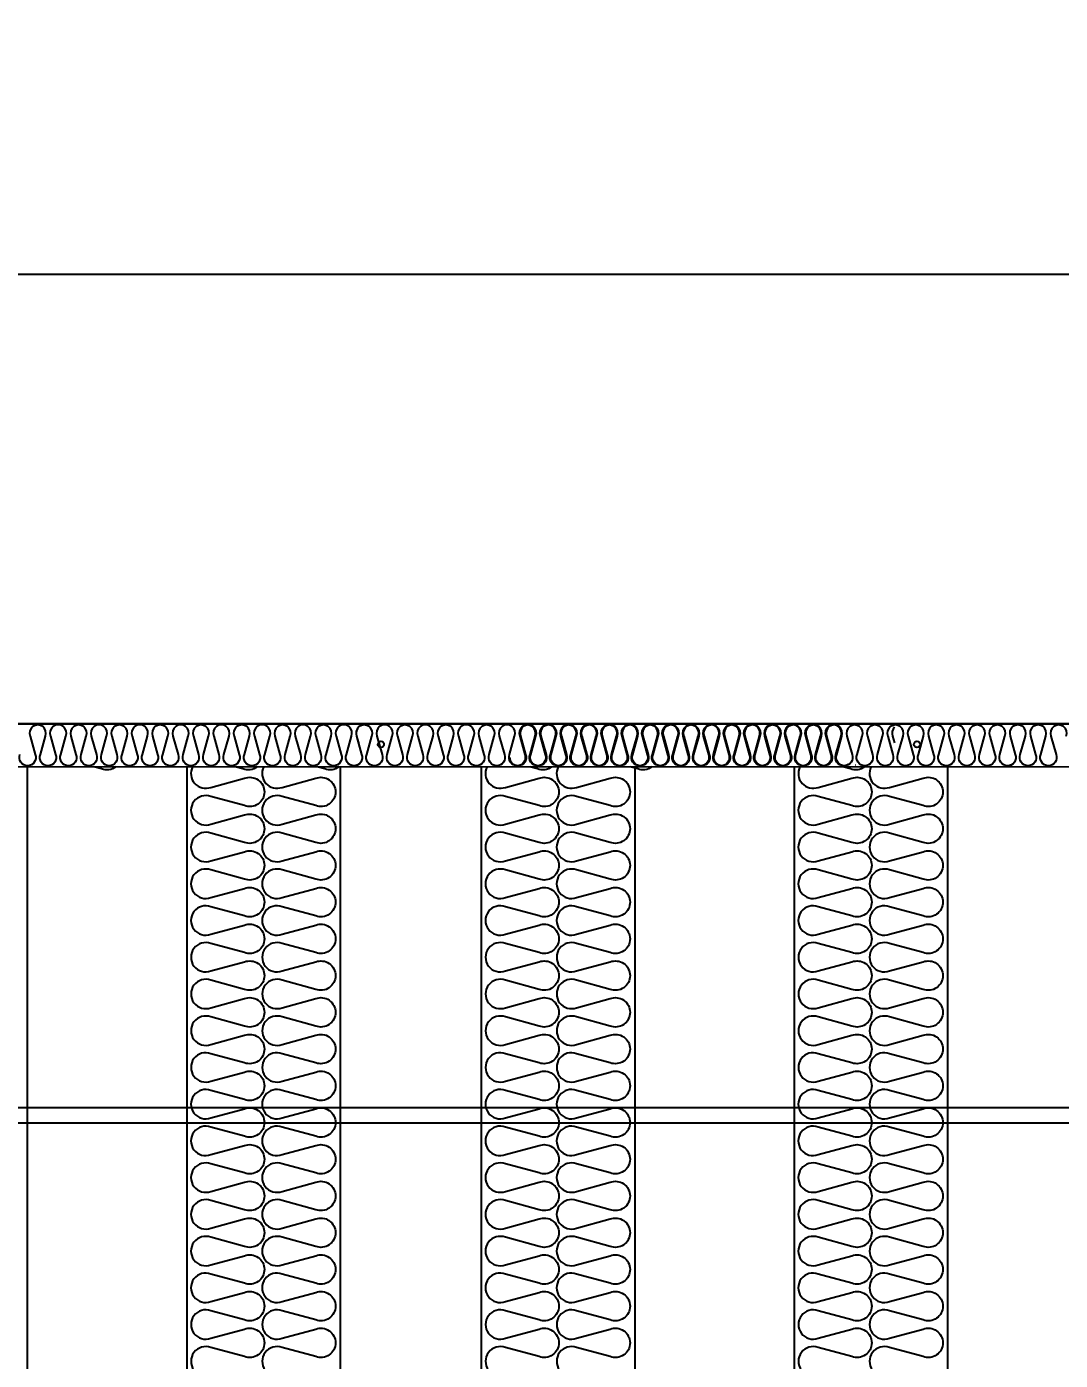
# Model space of a CAD drawing. Header units: millimetres. Extents: x 3347 to 35460, y 2813 to 25521.
# Drawn here: x 9555 to 10565, y 13598 to 14902 of the extents above; entities that cross this region are included whole.
import ezdxf

# ---------------------------------------------------------------- set-up
doc = ezdxf.new("R2010")
doc.units = ezdxf.units.MM
doc.linetypes.add('HIDDEN', pattern=[0.375, 0.25, -0.125])
for name, color, linetype in [('SMS', 220, 'Continuous'), ('냉각탑_dim', 1, 'Continuous'), ('숨은선', 5, 'HIDDEN')]:
    doc.layers.add(name, color=color, linetype=linetype)
doc.styles.add('HY울릉도L', font='')
doc.styles.get('HY울릉도L').set_extended_font_data('HY울릉도L')
doc.dimstyles.new('성지DIM', dxfattribs={"dimtxt": 3.5, "dimasz": 3, "dimexe": 1, "dimexo": 2.5, "dimgap": 2, "dimtad": 1, "dimdec": 0, "dimzin": 3, "dimdsep": 46, "dimtxsty": 'HY울릉도L', "dimblk": 'ARCHTICK', "dimcen": -2, "dimclrd": 256, "dimclre": 256, "dimclrt": 7, "dimadec": 0, "dimazin": 0, "dimtfac": 1, "dimtdec": 0, "dimtofl": 0, "dimtmove": 0, "dimatfit": 3, "dimfxl": 1, "dimtolj": 1, "dimtzin": 0, "dimlwe": -1, "dimarcsym": 0})

# ---------------------------------------------------------------- blocks, each defined once
blk = doc.blocks.new('*D530')
at = {"layer": 'Defpoints', "color": 0, "transparency": 16777216}
for p in [(10959.2, 14660), (6759.2, 14220.2), (10959.2, 14220.2)]:
    blk.add_point(p, dxfattribs=at)
at = {"layer": '냉각탑_dim', "transparency": 16777216}
for p, q in [((6759.2, 14320.2), (6759.2, 14700)), ((10959.2, 14320.2), (10959.2, 14700))]:
    blk.add_line(p, q, dxfattribs=at)
at = {"layer": '냉각탑_dim', "lineweight": -2, "transparency": 16777216}
blk.add_line((6879.2, 14660), (10839.2, 14660), dxfattribs=at)
at = {"layer": '냉각탑_dim', "transparency": 16777216}
for points in [[(6879.2, 14680), (6879.2, 14640), (6759.2, 14660)], [(10839.2, 14680), (10839.2, 14640), (10959.2, 14660)]]:
    blk.add_solid(points, dxfattribs=at)
at = {"layer": '냉각탑_dim', "color": 7, "transparency": 16777216, "insert": (8859.2, 14810), "char_height": 140, "attachment_point": 5, "style": 'HY울릉도L'}
blk.add_mtext('\\A1;4200', dxfattribs=at)
blk = doc.blocks.new('3')
for p, q in [((6803.2, 14220.2), (10959.2, 14220.2)), ((9376, 14220.2), (9921, 14220.2)), ((9900.2, 14220.2), (10445.2, 14220.2)), ((10414.2, 14220.2), (10959.2, 14220.2)), ((6759.2, 14179.4), (10959.2, 14178.2)), ((6868.2, 13845.2), (10959.2, 13845.2)), ((6803.2, 13830.2), (10959.2, 13830.2))]:
    blk.add_line(p, q)
at = {"color": 7}
for p, q in [((9921, 14220.2), (9376, 14220.2)), ((10445.2, 14220.2), (9900.2, 14220.2)), ((10959.2, 14220.2), (10414.2, 14220.2)), ((9555.2, 14178.2), (9555.2, 10700.2)), ((9711.2, 14178.2), (9711.2, 10700.2)), ((9861.2, 14178.2), (9861.2, 10700.2)), ((9999.2, 14178.2), (9999.2, 10700.2)), ((10149.2, 14178.2), (10149.2, 10700.2)), ((10305.2, 14178.2), (10305.2, 10700.2)), ((10455.2, 14178.2), (10455.2, 10700.2))]:
    blk.add_line(p, q, dxfattribs=at)
at = {"ltscale": 500, "elevation": 0}
blk.add_lwpolyline([(6759.2, 14220.2), (10959.2, 14220.2), (10959.2, 10620.2), (6759.2, 10620.2)], close=True, dxfattribs=at)
for centre in [(9901, 14200.2), (9901, 14200.2), (10425.2, 14200.2), (10425.2, 14200.2)]:
    blk.add_circle(centre, 3)
at = {"layer": 'SMS', "color": 5, "elevation": 0}
for points in [[(9879, 14180.6, -0.144343), (9874.7, 14179.3, -0.524856), (9867.2, 14190.2), (9872.2, 14208.4, 1.449198), (9857.2, 14208.4), (9862.2, 14190.2, -0.524856), (9854.7, 14179.3, -0.524856), (9847.3, 14190.2), (9852.2, 14208.4, 1.449198), (9837.3, 14208.4), (9842.2, 14190.2, -0.524856), (9834.8, 14179.3, -0.524856), (9827.3, 14190.2), (9832.3, 14208.4, 1.449198), (9817.3, 14208.4), (9822.3, 14190.2, -0.524856), (9814.8, 14179.3, -0.524856), (9807.4, 14190.2), (9812.3, 14208.4, 1.449198), (9797.4, 14208.4), (9802.3, 14190.2, -0.524856), (9794.9, 14179.3, -0.524856), (9787.4, 14190.2), (9792.4, 14208.4, 1.449198), (9777.4, 14208.4), (9782.4, 14190.2, -0.524856), (9774.9, 14179.3, -0.524856), (9767.5, 14190.2), (9772.4, 14208.4, 1.449198), (9757.5, 14208.4), (9762.4, 14190.2, -0.524856), (9755, 14179.3, -0.524856), (9747.5, 14190.2), (9752.5, 14208.4, 1.449198), (9737.5, 14208.4), (9742.5, 14190.2, -0.524856), (9735, 14179.3, -0.524856), (9727.6, 14190.2), (9732.5, 14208.4, 1.449198), (9717.6, 14208.4), (9722.5, 14190.2, -0.524856), (9715.1, 14179.3, -0.524856), (9707.6, 14190.2), (9712.6, 14208.4, 1.449198), (9697.6, 14208.4), (9702.6, 14190.2, -0.524856), (9695.1, 14179.3, -0.524856), (9687.7, 14190.2), (9692.6, 14208.4, 1.449198), (9677.7, 14208.4), (9682.6, 14190.2, -0.524856), (9675.2, 14179.3, -0.524856), (9667.7, 14190.2), (9672.7, 14208.4, 1.449198), (9657.7, 14208.4), (9662.7, 14190.2, -0.524856), (9655.2, 14179.3, -0.524856), (9647.8, 14190.2), (9652.7, 14208.4, 1.449198), (9637.8, 14208.4), (9642.7, 14190.2, -0.524856), (9635.3, 14179.3, -0.524856), (9627.8, 14190.2), (9632.8, 14208.4, 1.449198), (9617.8, 14208.4), (9622.8, 14190.2, -0.524856), (9615.3, 14179.3, -0.524856), (9607.9, 14190.2), (9612.8, 14208.4, 1.449198), (9597.9, 14208.4), (9602.8, 14190.2, -0.524856), (9595.4, 14179.3, -0.524856), (9587.9, 14190.2), (9592.9, 14208.4, 1.449198), (9577.9, 14208.4), (9582.9, 14190.2, -0.524856), (9575.4, 14179.3, -0.524856), (9568, 14190.2), (9572.9, 14208.4, 1.449198), (9558, 14208.4), (9562.9, 14190.2, -0.524856), (9555.5, 14179.3, -0.524856), (9548, 14190.2)], [(10357.8, 14180.6, -0.144343), (10353.5, 14179.3, -0.524856), (10346, 14190.2), (10351, 14208.4, 1.449198), (10336, 14208.4), (10341, 14190.2, -0.524856), (10333.5, 14179.3, -0.524856), (10326.1, 14190.2), (10331, 14208.4, 1.449198), (10316.1, 14208.4), (10321, 14190.2, -0.524856), (10313.6, 14179.3, -0.524856), (10306.1, 14190.2), (10311.1, 14208.4, 1.449198), (10296.1, 14208.4), (10301.1, 14190.2, -0.524856), (10293.6, 14179.3, -0.524856), (10286.2, 14190.2), (10291.1, 14208.4, 1.449198), (10276.2, 14208.4), (10281.1, 14190.2, -0.524856), (10273.7, 14179.3, -0.524856), (10266.2, 14190.2), (10271.2, 14208.4, 1.449198), (10256.2, 14208.4), (10261.2, 14190.2, -0.524856), (10253.7, 14179.3, -0.524856), (10246.3, 14190.2), (10251.2, 14208.4, 1.449198), (10236.3, 14208.4), (10241.2, 14190.2, -0.524856), (10233.8, 14179.3, -0.524856), (10226.3, 14190.2), (10231.3, 14208.4, 1.449198), (10216.3, 14208.4), (10221.3, 14190.2, -0.524856), (10213.8, 14179.3, -0.524856), (10206.4, 14190.2), (10211.3, 14208.4, 1.449198), (10196.4, 14208.4), (10201.3, 14190.2, -0.524856), (10193.9, 14179.3, -0.524856), (10186.4, 14190.2), (10191.4, 14208.4, 1.449198), (10176.4, 14208.4), (10181.4, 14190.2, -0.524856), (10173.9, 14179.3, -0.524856), (10166.5, 14190.2), (10171.4, 14208.4, 1.449198), (10156.5, 14208.4), (10161.4, 14190.2, -0.524856), (10154, 14179.3, -0.524856), (10146.5, 14190.2), (10151.5, 14208.4, 1.449198), (10136.5, 14208.4), (10141.5, 14190.2, -0.524856), (10134, 14179.3, -0.524856), (10126.6, 14190.2), (10131.5, 14208.4, 1.449198), (10116.6, 14208.4), (10121.5, 14190.2, -0.524856), (10114.1, 14179.3, -0.524856), (10106.6, 14190.2), (10111.6, 14208.4, 1.449198), (10096.6, 14208.4), (10101.6, 14190.2, -0.524856), (10094.1, 14179.3, -0.524856), (10086.7, 14190.2), (10091.6, 14208.4, 1.449198), (10076.7, 14208.4), (10081.6, 14190.2, -0.524856), (10074.2, 14179.3, -0.524856), (10066.7, 14190.2), (10071.7, 14208.4, 1.449198), (10056.7, 14208.4), (10061.7, 14190.2, -0.524856), (10054.2, 14179.3, -0.524856), (10046.8, 14190.2), (10051.7, 14208.4, 1.449198), (10036.8, 14208.4), (10041.7, 14190.2, -0.524856), (10034.3, 14179.3, -0.524856), (10026.8, 14190.2), (10031.8, 14208.4, 1.449198), (10016.8, 14208.4), (10021.8, 14190.2, -0.524856), (10014.3, 14179.3, -0.524856), (10006.9, 14190.2), (10011.8, 14208.4, 1.449198), (9996.9, 14208.4), (10001.8, 14190.2, -0.524856), (9994.4, 14179.3, -0.524856), (9986.9, 14190.2), (9991.9, 14208.4, 1.449198), (9976.9, 14208.4), (9981.9, 14190.2, -0.524856), (9974.4, 14179.3, -0.524856), (9967, 14190.2), (9971.9, 14208.4, 1.449198), (9957, 14208.4), (9961.9, 14190.2, -0.524856), (9954.5, 14179.3, -0.524856), (9947, 14190.2), (9952, 14208.4, 1.449198), (9937, 14208.4), (9942, 14190.2, -0.524856), (9934.5, 14179.3, -0.524856), (9927.1, 14190.2), (9932, 14208.4, 1.449198), (9917.1, 14208.4), (9922, 14190.2, -0.524856), (9914.6, 14179.3, -0.524856), (9907.1, 14190.2), (9912.1, 14208.4, 1.449198), (9897.1, 14208.4), (9902.1, 14190.2, -0.524856), (9894.6, 14179.3, -0.524856), (9887.2, 14190.2), (9892.1, 14208.4, 1.449198), (9877.2, 14208.4), (9882.1, 14190.2, -0.524856), (9874.7, 14179.3, -0.417249), (9866.7, 14187.4)], [(9879, 14216.9, 0.2951), (9877.2, 14208.4), (9879, 14201.7)], [(10518.2, 14180.6, -0.144343), (10513.9, 14179.3, -0.524856), (10506.4, 14190.2), (10511.3, 14208.4, 1.449198), (10496.4, 14208.4), (10501.4, 14190.2, -0.524856), (10493.9, 14179.3, -0.524856), (10486.4, 14190.2), (10491.4, 14208.4, 1.449198), (10476.5, 14208.4), (10481.4, 14190.2, -0.524856), (10474, 14179.3, -0.524856), (10466.5, 14190.2), (10471.4, 14208.4, 1.449198), (10456.5, 14208.4), (10461.5, 14190.2, -0.524856), (10454, 14179.3, -0.524856), (10446.5, 14190.2), (10451.5, 14208.4, 1.449198), (10436.6, 14208.4), (10441.5, 14190.2, -0.524856), (10434.1, 14179.3, -0.524856), (10426.6, 14190.2), (10431.5, 14208.4, 1.449198), (10416.6, 14208.4), (10421.6, 14190.2, -0.524856), (10414.1, 14179.3, -0.524856), (10406.6, 14190.2), (10411.6, 14208.4, 1.449198), (10396.7, 14208.4), (10401.6, 14190.2, -0.524856), (10394.2, 14179.3, -0.524856), (10386.7, 14190.2), (10391.6, 14208.4, 1.449198), (10376.7, 14208.4), (10381.7, 14190.2, -0.524856), (10374.2, 14179.3, -0.524856), (10366.7, 14190.2), (10371.7, 14208.4, 1.449198), (10356.8, 14208.4), (10361.7, 14190.2, -0.524856), (10354.3, 14179.3, -0.524856), (10346.8, 14190.2), (10351.7, 14208.4, 1.449198), (10336.8, 14208.4), (10341.8, 14190.2, -0.524856), (10334.3, 14179.3, -0.524856), (10326.8, 14190.2), (10331.8, 14208.4, 1.449198), (10316.9, 14208.4), (10321.8, 14190.2, -0.524856), (10314.4, 14179.3, -0.524856), (10306.9, 14190.2), (10311.8, 14208.4, 1.449198), (10296.9, 14208.4), (10301.9, 14190.2, -0.524856), (10294.4, 14179.3, -0.524856), (10286.9, 14190.2), (10291.9, 14208.4, 1.449198), (10277, 14208.4), (10281.9, 14190.2, -0.524856), (10274.5, 14179.3, -0.524856), (10267, 14190.2), (10271.9, 14208.4, 1.449198), (10257, 14208.4), (10262, 14190.2, -0.524856), (10254.5, 14179.3, -0.524856), (10247, 14190.2), (10252, 14208.4, 1.449198), (10237.1, 14208.4), (10242, 14190.2, -0.524856), (10234.6, 14179.3, -0.524856), (10227.1, 14190.2), (10232, 14208.4, 1.449198), (10217.1, 14208.4), (10222.1, 14190.2, -0.524856), (10214.6, 14179.3, -0.524856), (10207.1, 14190.2), (10212.1, 14208.4, 1.449198), (10197.2, 14208.4), (10202.1, 14190.2, -0.524856), (10194.7, 14179.3, -0.524856), (10187.2, 14190.2), (10192.1, 14208.4, 1.449198), (10177.2, 14208.4), (10182.2, 14190.2, -0.524856), (10174.7, 14179.3, -0.524856), (10167.2, 14190.2), (10172.2, 14208.4, 1.449198), (10157.3, 14208.4), (10162.2, 14190.2, -0.524856), (10154.8, 14179.3, -0.524856), (10147.3, 14190.2), (10152.2, 14208.4, 1.449198), (10137.3, 14208.4), (10142.3, 14190.2, -0.524856), (10134.8, 14179.3, -0.524856), (10127.3, 14190.2), (10132.3, 14208.4, 1.449198), (10117.4, 14208.4), (10122.3, 14190.2, -0.524856), (10114.9, 14179.3, -0.524856), (10107.4, 14190.2), (10112.3, 14208.4, 1.449198), (10097.4, 14208.4), (10102.4, 14190.2, -0.524856), (10094.9, 14179.3, -0.524856), (10087.4, 14190.2), (10092.4, 14208.4, 1.449198), (10077.5, 14208.4), (10082.4, 14190.2, -0.524856), (10075, 14179.3, -0.524856), (10067.5, 14190.2), (10072.4, 14208.4, 1.449198), (10057.5, 14208.4), (10062.5, 14190.2, -0.524856), (10055, 14179.3, -0.524856), (10047.5, 14190.2), (10052.5, 14208.4, 1.449198), (10037.6, 14208.4), (10042.5, 14190.2, -0.524856), (10035.1, 14179.3, -0.417249), (10027.1, 14187.4)], [(10403.2, 14216.9, 0.2951), (10401.4, 14208.4), (10403.2, 14201.7)], [(10571.2, 14208.4, 1.449198), (10556.3, 14208.4), (10561.2, 14190.2, -0.524856), (10553.8, 14179.3, -0.524856), (10546.3, 14190.2), (10551.2, 14208.4, 1.449198), (10536.3, 14208.4), (10541.3, 14190.2, -0.524856), (10533.8, 14179.3, -0.524856), (10526.3, 14190.2), (10531.3, 14208.4, 1.449198), (10516.4, 14208.4), (10521.3, 14190.2, -0.524856), (10513.9, 14179.3, -0.524856), (10506.4, 14190.2), (10511.3, 14208.4, 1.449198), (10496.4, 14208.4), (10501.4, 14190.2, -0.524856), (10493.9, 14179.3, -0.524856), (10486.4, 14190.2), (10491.4, 14208.4, 1.449198), (10476.5, 14208.4), (10481.4, 14190.2, -0.524856), (10474, 14179.3, -0.524856), (10466.5, 14190.2), (10471.4, 14208.4, 1.449198), (10456.5, 14208.4), (10461.5, 14190.2, -0.524856), (10454, 14179.3, -0.524856), (10446.5, 14190.2), (10451.5, 14208.4, 1.449198), (10436.6, 14208.4), (10441.5, 14190.2, -0.524856), (10434.1, 14179.3, -0.417249), (10426.1, 14187.4)], [(9641.7, 14178.2, -0.259641), (9627.9, 14176.2), (9620.4, 14178.2)], [(9716.8, 14178.2, 0.686718), (9734.7, 14158.2), (9767.6, 14167.1, -0.524856), (9787, 14153.7, -0.524856), (9767.6, 14140.3), (9734.7, 14149.2, 1.449198), (9734.7, 14122.3), (9767.6, 14131.2, -0.524856), (9787, 14117.8, -0.524856), (9767.6, 14104.4), (9734.7, 14113.3, 1.449198), (9734.7, 14086.4), (9767.6, 14095.3, -0.524856), (9787, 14081.9, -0.524856), (9767.6, 14068.5), (9734.7, 14077.4, 1.449198), (9734.7, 14050.5), (9767.6, 14059.4, -0.524856), (9787, 14046, -0.524856), (9767.6, 14032.5), (9734.7, 14041.5, 1.449198), (9734.7, 14014.6), (9767.6, 14023.5, -0.524856), (9787, 14010.1, -0.524856), (9767.6, 13996.6), (9734.7, 14005.5, 1.449198), (9734.7, 13978.7), (9767.6, 13987.6, -0.524856), (9787, 13974.2, -0.524856), (9767.6, 13960.7), (9734.7, 13969.6, 1.449198), (9734.7, 13942.8), (9767.6, 13951.7, -0.524856), (9787, 13938.2, -0.524856), (9767.6, 13924.8), (9734.7, 13933.7, 1.449198), (9734.7, 13906.9), (9767.6, 13915.8, -0.524856), (9787, 13902.3, -0.524856), (9767.6, 13888.9), (9734.7, 13897.8, 1.449198), (9734.7, 13871), (9767.6, 13879.9, -0.524856), (9787, 13866.4, -0.524856), (9767.6, 13853), (9734.7, 13861.9, 1.449198), (9734.7, 13835), (9767.6, 13843.9, -0.524856), (9787, 13830.5, -0.524856), (9767.6, 13817.1), (9734.7, 13826, 1.449198), (9734.7, 13799.1), (9767.6, 13808, -0.524856), (9787, 13794.6, -0.524856), (9767.6, 13781.2), (9734.7, 13790.1, 1.449198), (9734.7, 13763.2), (9767.6, 13772.1, -0.524856), (9787, 13758.7, -0.524856), (9767.6, 13745.3), (9734.7, 13754.2, 1.449198), (9734.7, 13727.3), (9767.6, 13736.2, -0.524856), (9787, 13722.8, -0.524856), (9767.6, 13709.4), (9734.7, 13718.3, 1.449198), (9734.7, 13691.4), (9767.6, 13700.3, -0.524856), (9787, 13686.9, -0.524856), (9767.6, 13673.4), (9734.7, 13682.4, 1.449198), (9734.7, 13655.5), (9767.6, 13664.4, -0.524856), (9787, 13651, -0.524856), (9767.6, 13637.5), (9734.7, 13646.4, 1.449198), (9734.7, 13619.6), (9767.6, 13628.5, -0.524856), (9787, 13615.1, -0.524856), (9767.6, 13601.6), (9734.7, 13610.5, 1.449198), (9734.7, 13583.7)], [(9779.9, 14178.2, -0.259641), (9766.1, 14176.2), (9758.6, 14178.2)], [(9786.4, 14178.2, 0.686718), (9804.3, 14158.2), (9837.2, 14167.1, -0.524856), (9856.6, 14153.7, -0.524856), (9837.2, 14140.3), (9804.3, 14149.2, 1.449198), (9804.3, 14122.3), (9837.2, 14131.2, -0.524856), (9856.6, 14117.8, -0.524856), (9837.2, 14104.4), (9804.3, 14113.3, 1.449198), (9804.3, 14086.4), (9837.2, 14095.3, -0.524856), (9856.6, 14081.9, -0.524856), (9837.2, 14068.5), (9804.3, 14077.4, 1.449198), (9804.3, 14050.5), (9837.2, 14059.4, -0.524856), (9856.6, 14046, -0.524856), (9837.2, 14032.5), (9804.3, 14041.5, 1.449198), (9804.3, 14014.6), (9837.2, 14023.5, -0.524856), (9856.6, 14010.1, -0.524856), (9837.2, 13996.6), (9804.3, 14005.5, 1.449198), (9804.3, 13978.7), (9837.2, 13987.6, -0.524856), (9856.6, 13974.2, -0.524856), (9837.2, 13960.7), (9804.3, 13969.6, 1.449198), (9804.3, 13942.8), (9837.2, 13951.7, -0.524856), (9856.6, 13938.2, -0.524856), (9837.2, 13924.8), (9804.3, 13933.7, 1.449198), (9804.3, 13906.9), (9837.2, 13915.8, -0.524856), (9856.6, 13902.3, -0.524856), (9837.2, 13888.9), (9804.3, 13897.8, 1.449198), (9804.3, 13871), (9837.2, 13879.9, -0.524856), (9856.6, 13866.4, -0.524856), (9837.2, 13853), (9804.3, 13861.9, 1.449198), (9804.3, 13835), (9837.2, 13843.9, -0.524856), (9856.6, 13830.5, -0.524856), (9837.2, 13817.1), (9804.3, 13826, 1.449198), (9804.3, 13799.1), (9837.2, 13808, -0.524856), (9856.6, 13794.6, -0.524856), (9837.2, 13781.2), (9804.3, 13790.1, 1.449198), (9804.3, 13763.2), (9837.2, 13772.1, -0.524856), (9856.6, 13758.7, -0.524856), (9837.2, 13745.3), (9804.3, 13754.2, 1.449198), (9804.3, 13727.3), (9837.2, 13736.2, -0.524856), (9856.6, 13722.8, -0.524856), (9837.2, 13709.4), (9804.3, 13718.3, 1.449198), (9804.3, 13691.4), (9837.2, 13700.3, -0.524856), (9856.6, 13686.9, -0.524856), (9837.2, 13673.4), (9804.3, 13682.4, 1.449198), (9804.3, 13655.5), (9837.2, 13664.4, -0.524856), (9856.6, 13651, -0.524856), (9837.2, 13637.5), (9804.3, 13646.4, 1.449198), (9804.3, 13619.6), (9837.2, 13628.5, -0.524856), (9856.6, 13615.1, -0.524856), (9837.2, 13601.6), (9804.3, 13610.5, 1.449198), (9804.3, 13583.7)], [(9859.9, 14178.2, -0.259641), (9846.1, 14176.2), (9838.6, 14178.2)], [(10004.8, 14178.2, 0.686718), (10022.7, 14158.2), (10055.6, 14167.1, -0.524856), (10075, 14153.7, -0.524856), (10055.6, 14140.3), (10022.7, 14149.2, 1.449198), (10022.7, 14122.3), (10055.6, 14131.2, -0.524856), (10075, 14117.8, -0.524856), (10055.6, 14104.4), (10022.7, 14113.3, 1.449198), (10022.7, 14086.4), (10055.6, 14095.3, -0.524856), (10075, 14081.9, -0.524856), (10055.6, 14068.5), (10022.7, 14077.4, 1.449198), (10022.7, 14050.5), (10055.6, 14059.4, -0.524856), (10075, 14046, -0.524856), (10055.6, 14032.5), (10022.7, 14041.5, 1.449198), (10022.7, 14014.6), (10055.6, 14023.5, -0.524856), (10075, 14010.1, -0.524856), (10055.6, 13996.6), (10022.7, 14005.5, 1.449198), (10022.7, 13978.7), (10055.6, 13987.6, -0.524856), (10075, 13974.2, -0.524856), (10055.6, 13960.7), (10022.7, 13969.6, 1.449198), (10022.7, 13942.8), (10055.6, 13951.7, -0.524856), (10075, 13938.2, -0.524856), (10055.6, 13924.8), (10022.7, 13933.7, 1.449198), (10022.7, 13906.9), (10055.6, 13915.8, -0.524856), (10075, 13902.3, -0.524856), (10055.6, 13888.9), (10022.7, 13897.8, 1.449198), (10022.7, 13871), (10055.6, 13879.9, -0.524856), (10075, 13866.4, -0.524856), (10055.6, 13853), (10022.7, 13861.9, 1.449198), (10022.7, 13835), (10055.6, 13843.9, -0.524856), (10075, 13830.5, -0.524856), (10055.6, 13817.1), (10022.7, 13826, 1.449198), (10022.7, 13799.1), (10055.6, 13808, -0.524856), (10075, 13794.6, -0.524856), (10055.6, 13781.2), (10022.7, 13790.1, 1.449198), (10022.7, 13763.2), (10055.6, 13772.1, -0.524856), (10075, 13758.7, -0.524856), (10055.6, 13745.3), (10022.7, 13754.2, 1.449198), (10022.7, 13727.3), (10055.6, 13736.2, -0.524856), (10075, 13722.8, -0.524856), (10055.6, 13709.4), (10022.7, 13718.3, 1.449198), (10022.7, 13691.4), (10055.6, 13700.3, -0.524856), (10075, 13686.9, -0.524856), (10055.6, 13673.4), (10022.7, 13682.4, 1.449198), (10022.7, 13655.5), (10055.6, 13664.4, -0.524856), (10075, 13651, -0.524856), (10055.6, 13637.5), (10022.7, 13646.4, 1.449198), (10022.7, 13619.6), (10055.6, 13628.5, -0.524856), (10075, 13615.1, -0.524856), (10055.6, 13601.6), (10022.7, 13610.5, 1.449198), (10022.7, 13583.7)], [(10067.9, 14178.2, -0.259641), (10054.1, 14176.2), (10046.6, 14178.2)], [(10067.9, 14178.2, -0.259641), (10054.1, 14176.2), (10046.6, 14178.2)], [(10074.4, 14178.2, 0.686718), (10092.3, 14158.2), (10125.2, 14167.1, -0.524856), (10144.6, 14153.7, -0.524856), (10125.2, 14140.3), (10092.3, 14149.2, 1.449198), (10092.3, 14122.3), (10125.2, 14131.2, -0.524856), (10144.6, 14117.8, -0.524856), (10125.2, 14104.4), (10092.3, 14113.3, 1.449198), (10092.3, 14086.4), (10125.2, 14095.3, -0.524856), (10144.6, 14081.9, -0.524856), (10125.2, 14068.5), (10092.3, 14077.4, 1.449198), (10092.3, 14050.5), (10125.2, 14059.4, -0.524856), (10144.6, 14046, -0.524856), (10125.2, 14032.5), (10092.3, 14041.5, 1.449198), (10092.3, 14014.6), (10125.2, 14023.5, -0.524856), (10144.6, 14010.1, -0.524856), (10125.2, 13996.6), (10092.3, 14005.5, 1.449198), (10092.3, 13978.7), (10125.2, 13987.6, -0.524856), (10144.6, 13974.2, -0.524856), (10125.2, 13960.7), (10092.3, 13969.6, 1.449198), (10092.3, 13942.8), (10125.2, 13951.7, -0.524856), (10144.6, 13938.2, -0.524856), (10125.2, 13924.8), (10092.3, 13933.7, 1.449198), (10092.3, 13906.9), (10125.2, 13915.8, -0.524856), (10144.6, 13902.3, -0.524856), (10125.2, 13888.9), (10092.3, 13897.8, 1.449198), (10092.3, 13871), (10125.2, 13879.9, -0.524856), (10144.6, 13866.4, -0.524856), (10125.2, 13853), (10092.3, 13861.9, 1.449198), (10092.3, 13835), (10125.2, 13843.9, -0.524856), (10144.6, 13830.5, -0.524856), (10125.2, 13817.1), (10092.3, 13826, 1.449198), (10092.3, 13799.1), (10125.2, 13808, -0.524856), (10144.6, 13794.6, -0.524856), (10125.2, 13781.2), (10092.3, 13790.1, 1.449198), (10092.3, 13763.2), (10125.2, 13772.1, -0.524856), (10144.6, 13758.7, -0.524856), (10125.2, 13745.3), (10092.3, 13754.2, 1.449198), (10092.3, 13727.3), (10125.2, 13736.2, -0.524856), (10144.6, 13722.8, -0.524856), (10125.2, 13709.4), (10092.3, 13718.3, 1.449198), (10092.3, 13691.4), (10125.2, 13700.3, -0.524856), (10144.6, 13686.9, -0.524856), (10125.2, 13673.4), (10092.3, 13682.4, 1.449198), (10092.3, 13655.5), (10125.2, 13664.4, -0.524856), (10144.6, 13651, -0.524856), (10125.2, 13637.5), (10092.3, 13646.4, 1.449198), (10092.3, 13619.6), (10125.2, 13628.5, -0.524856), (10144.6, 13615.1, -0.524856), (10125.2, 13601.6), (10092.3, 13610.5, 1.449198), (10092.3, 13583.7)], [(10165.9, 14178.2, -0.259641), (10152.1, 14176.2), (10144.6, 14178.2)], [(10310.8, 14178.2, 0.686718), (10328.7, 14158.2), (10361.6, 14167.1, -0.524856), (10381, 14153.7, -0.524856), (10361.6, 14140.3), (10328.7, 14149.2, 1.449198), (10328.7, 14122.3), (10361.6, 14131.2, -0.524856), (10381, 14117.8, -0.524856), (10361.6, 14104.4), (10328.7, 14113.3, 1.449198), (10328.7, 14086.4), (10361.6, 14095.3, -0.524856), (10381, 14081.9, -0.524856), (10361.6, 14068.5), (10328.7, 14077.4, 1.449198), (10328.7, 14050.5), (10361.6, 14059.4, -0.524856), (10381, 14046, -0.524856), (10361.6, 14032.5), (10328.7, 14041.5, 1.449198), (10328.7, 14014.6), (10361.6, 14023.5, -0.524856), (10381, 14010.1, -0.524856), (10361.6, 13996.6), (10328.7, 14005.5, 1.449198), (10328.7, 13978.7), (10361.6, 13987.6, -0.524856), (10381, 13974.2, -0.524856), (10361.6, 13960.7), (10328.7, 13969.6, 1.449198), (10328.7, 13942.8), (10361.6, 13951.7, -0.524856), (10381, 13938.2, -0.524856), (10361.6, 13924.8), (10328.7, 13933.7, 1.449198), (10328.7, 13906.9), (10361.6, 13915.8, -0.524856), (10381, 13902.3, -0.524856), (10361.6, 13888.9), (10328.7, 13897.8, 1.449198), (10328.7, 13871), (10361.6, 13879.9, -0.524856), (10381, 13866.4, -0.524856), (10361.6, 13853), (10328.7, 13861.9, 1.449198), (10328.7, 13835), (10361.6, 13843.9, -0.524856), (10381, 13830.5, -0.524856), (10361.6, 13817.1), (10328.7, 13826, 1.449198), (10328.7, 13799.1), (10361.6, 13808, -0.524856), (10381, 13794.6, -0.524856), (10361.6, 13781.2), (10328.7, 13790.1, 1.449198), (10328.7, 13763.2), (10361.6, 13772.1, -0.524856), (10381, 13758.7, -0.524856), (10361.6, 13745.3), (10328.7, 13754.2, 1.449198), (10328.7, 13727.3), (10361.6, 13736.2, -0.524856), (10381, 13722.8, -0.524856), (10361.6, 13709.4), (10328.7, 13718.3, 1.449198), (10328.7, 13691.4), (10361.6, 13700.3, -0.524856), (10381, 13686.9, -0.524856), (10361.6, 13673.4), (10328.7, 13682.4, 1.449198), (10328.7, 13655.5), (10361.6, 13664.4, -0.524856), (10381, 13651, -0.524856), (10361.6, 13637.5), (10328.7, 13646.4, 1.449198), (10328.7, 13619.6), (10361.6, 13628.5, -0.524856), (10381, 13615.1, -0.524856), (10361.6, 13601.6), (10328.7, 13610.5, 1.449198), (10328.7, 13583.7)], [(10373.9, 14178.2, -0.259641), (10360.1, 14176.2), (10352.6, 14178.2)], [(10373.9, 14178.2, -0.259641), (10360.1, 14176.2), (10352.6, 14178.2)], [(10380.4, 14178.2, 0.686718), (10398.3, 14158.2), (10431.2, 14167.1, -0.524856), (10450.6, 14153.7, -0.524856), (10431.2, 14140.3), (10398.3, 14149.2, 1.449198), (10398.3, 14122.3), (10431.2, 14131.2, -0.524856), (10450.6, 14117.8, -0.524856), (10431.2, 14104.4), (10398.3, 14113.3, 1.449198), (10398.3, 14086.4), (10431.2, 14095.3, -0.524856), (10450.6, 14081.9, -0.524856), (10431.2, 14068.5), (10398.3, 14077.4, 1.449198), (10398.3, 14050.5), (10431.2, 14059.4, -0.524856), (10450.6, 14046, -0.524856), (10431.2, 14032.5), (10398.3, 14041.5, 1.449198), (10398.3, 14014.6), (10431.2, 14023.5, -0.524856), (10450.6, 14010.1, -0.524856), (10431.2, 13996.6), (10398.3, 14005.5, 1.449198), (10398.3, 13978.7), (10431.2, 13987.6, -0.524856), (10450.6, 13974.2, -0.524856), (10431.2, 13960.7), (10398.3, 13969.6, 1.449198), (10398.3, 13942.8), (10431.2, 13951.7, -0.524856), (10450.6, 13938.2, -0.524856), (10431.2, 13924.8), (10398.3, 13933.7, 1.449198), (10398.3, 13906.9), (10431.2, 13915.8, -0.524856), (10450.6, 13902.3, -0.524856), (10431.2, 13888.9), (10398.3, 13897.8, 1.449198), (10398.3, 13871), (10431.2, 13879.9, -0.524856), (10450.6, 13866.4, -0.524856), (10431.2, 13853), (10398.3, 13861.9, 1.449198), (10398.3, 13835), (10431.2, 13843.9, -0.524856), (10450.6, 13830.5, -0.524856), (10431.2, 13817.1), (10398.3, 13826, 1.449198), (10398.3, 13799.1), (10431.2, 13808, -0.524856), (10450.6, 13794.6, -0.524856), (10431.2, 13781.2), (10398.3, 13790.1, 1.449198), (10398.3, 13763.2), (10431.2, 13772.1, -0.524856), (10450.6, 13758.7, -0.524856), (10431.2, 13745.3), (10398.3, 13754.2, 1.449198), (10398.3, 13727.3), (10431.2, 13736.2, -0.524856), (10450.6, 13722.8, -0.524856), (10431.2, 13709.4), (10398.3, 13718.3, 1.449198), (10398.3, 13691.4), (10431.2, 13700.3, -0.524856), (10450.6, 13686.9, -0.524856), (10431.2, 13673.4), (10398.3, 13682.4, 1.449198), (10398.3, 13655.5), (10431.2, 13664.4, -0.524856), (10450.6, 13651, -0.524856), (10431.2, 13637.5), (10398.3, 13646.4, 1.449198), (10398.3, 13619.6), (10431.2, 13628.5, -0.524856), (10450.6, 13615.1, -0.524856), (10431.2, 13601.6), (10398.3, 13610.5, 1.449198), (10398.3, 13583.7)]]:
    blk.add_lwpolyline(points, format="xyb", dxfattribs=at)
at = {"layer": '숨은선', "ltscale": 4, "elevation": 0}
for points in [[(9840.9, 14180.2, 0.005236), (9841.1, 14180.2, 0.005236)], [(10365.1, 14180.2, 0.005236), (10365.3, 14180.2, 0.005236)]]:
    blk.add_lwpolyline(points, format="xyb", dxfattribs=at)

msp = doc.modelspace()

# ---------------------------------------------------------------- block references
msp.add_blockref('3', (0, 0))

# ---------------------------------------------------------------- dimensions: what is measured, and where the dimension line sits
at = {"layer": '냉각탑_dim'}
dim = msp.add_linear_dim(base=(10959.2, 14660), p1=(6759.2, 14220.2), p2=(10959.2, 14220.2), dimstyle='성지DIM', override={"dimscale": 40, "dimsah": 1}, dxfattribs=at)
dim.commit()
dim.dimension.update_dxf_attribs({"geometry": '*D530', "text_midpoint": (8859.2, 14810)})

doc.saveas('drawing.dxf')
